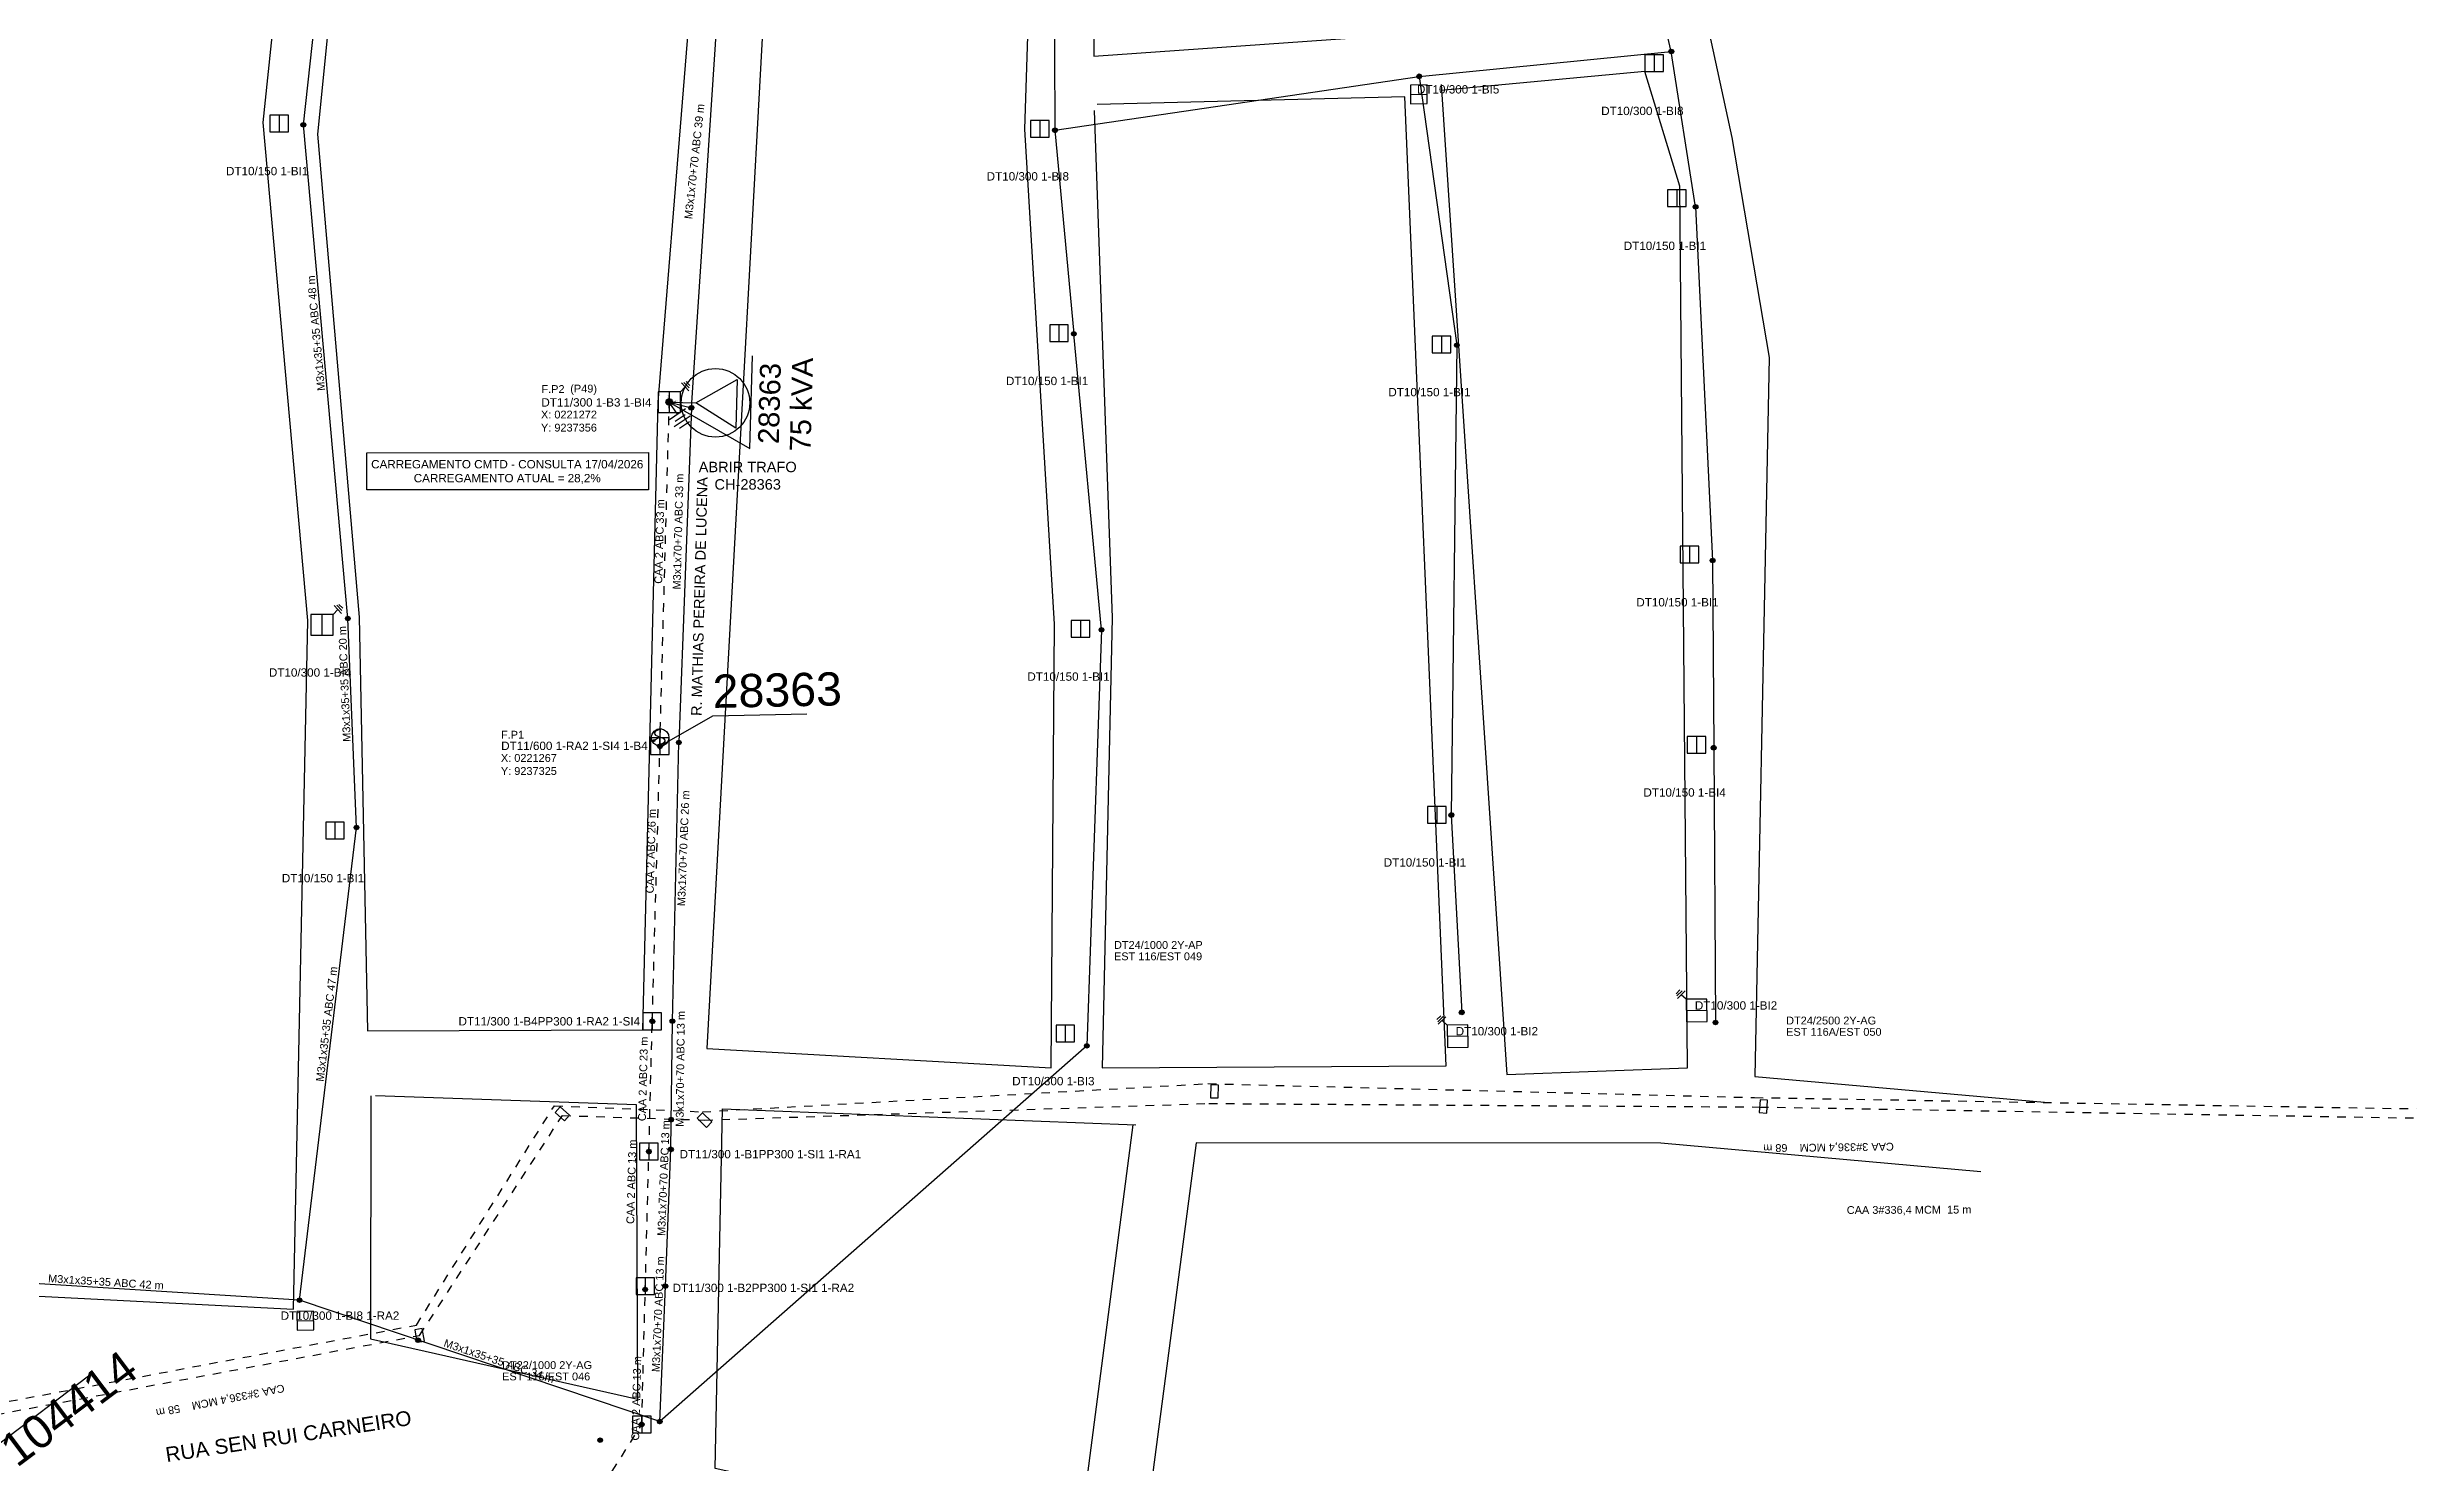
# Model space of a CAD drawing. Extents: x 220580 to 221647, y 9236669 to 9238016.
# Drawn here: x 221192.7 to 221646.7, y 9236861.4 to 9237132.5 of the extents above; entities that cross this region are included whole.
import ezdxf

# ---------------------------------------------------------------- set-up
doc = ezdxf.new("R2010")
doc.units = 0
doc.linetypes.add('PDF_DASH_1p63_1p63', pattern=[3.252816, 1.626408, -1.626408])
for name, color, linetype in [('COR_000000', 250, 'Continuous'), ('COR_0000FF', 5, 'Continuous'), ('COR_008000', 97, 'Continuous'), ('COR_800000', 17, 'Continuous'), ('COR_808080', 8, 'Continuous'), ('COR_994533', 18, 'Continuous'), ('COR_AB00FF', 200, 'Continuous'), ('COR_FF0000', 1, 'Continuous'), ('FORMATO', 7, 'Continuous'), ('PONTO FOTO', 4, 'Continuous'), ('Textos', 7, 'Continuous'), ('TXT_000000', 250, 'Continuous'), ('TXT_0000FF', 5, 'Continuous'), ('TXT_008000', 97, 'Continuous'), ('TXT_0F0F0F', 250, 'Continuous'), ('TXT_800000', 17, 'Continuous'), ('TXT_FF0000', 1, 'Continuous')]:
    doc.layers.add(name, color=color, linetype=linetype)
doc.styles.add('Arial', font='arial.ttf')
doc.styles.get("Standard").update_dxf_attribs({"font": 'arial.ttf'})

msp = doc.modelspace()

# ---------------------------------------------------------------- hatches: boundary and pattern name
at = {"layer": 'COR_000000'}
h = msp.add_hatch(color=7, dxfattribs=at)
h.dxf.hatch_style = 1
h.paths.add_polyline_path([(221503.91, 9237131.32), (221503.58, 9237131.46), (221503.44, 9237131.78), (221503.58, 9237132.1), (221503.91, 9237132.24), (221504.25, 9237132.1), (221504.38, 9237131.77), (221504.24, 9237131.45)])
h = msp.add_hatch(color=7, dxfattribs=at)
h.dxf.hatch_style = 1
h.paths.add_polyline_path([(221455.12, 9237126.99), (221455.25, 9237127.32), (221455.56, 9237127.46), (221455.89, 9237127.33), (221456.03, 9237127), (221455.9, 9237126.67), (221455.58, 9237126.53), (221455.26, 9237126.66)])
h = msp.add_hatch(color=7, dxfattribs=at)
h.dxf.hatch_style = 1
h.paths.add_polyline_path([(221241.79, 9237117.26), (221241.46, 9237117.39), (221241.32, 9237117.71), (221241.45, 9237118.03), (221241.78, 9237118.17), (221242.11, 9237118.05), (221242.25, 9237117.72), (221242.12, 9237117.39)])
h = msp.add_hatch(color=7, dxfattribs=at)
h.dxf.hatch_style = 1
h.paths.add_polyline_path([(221385.81, 9237117.12), (221386.14, 9237116.99), (221386.28, 9237116.66), (221386.15, 9237116.34), (221385.82, 9237116.21), (221385.49, 9237116.34), (221385.35, 9237116.66), (221385.48, 9237116.99)])
h = msp.add_hatch(color=7, dxfattribs=at)
h.dxf.hatch_style = 1
h.paths.add_polyline_path([(221508.56, 9237102.47), (221508.9, 9237102.33), (221509.03, 9237102.01), (221508.9, 9237101.69), (221508.57, 9237101.55), (221508.24, 9237101.68), (221508.09, 9237102), (221508.24, 9237102.33)])
h = msp.add_hatch(color=7, dxfattribs=at)
h.dxf.hatch_style = 1
h.paths.add_polyline_path([(221389.42, 9237078.14), (221389.76, 9237078.01), (221389.9, 9237077.69), (221389.77, 9237077.36), (221389.44, 9237077.23), (221389.11, 9237077.35), (221388.96, 9237077.68), (221389.1, 9237078)])
h = msp.add_hatch(color=7, dxfattribs=at)
h.dxf.hatch_style = 1
h.paths.add_polyline_path([(221462.82, 9237075.96), (221463.16, 9237075.83), (221463.29, 9237075.51), (221463.16, 9237075.18), (221462.84, 9237075.04), (221462.5, 9237075.18), (221462.36, 9237075.5), (221462.5, 9237075.82)])
h = msp.add_hatch(color=7, dxfattribs=at)
h.dxf.hatch_style = 1
h.paths.add_polyline_path([(221311.91, 9237064.13), (221311.58, 9237064.26), (221311.43, 9237064.58), (221311.57, 9237064.91), (221311.9, 9237065.05), (221312.23, 9237064.91), (221312.37, 9237064.6), (221312.24, 9237064.27)])
h = msp.add_hatch(color=7, dxfattribs=at)
h.dxf.hatch_style = 1
h.paths.add_polyline_path([(221311.45, 9237064.53), (221311.54, 9237064.88), (221311.84, 9237065.05), (221312.19, 9237064.96), (221312.35, 9237064.65), (221312.26, 9237064.3), (221311.96, 9237064.13), (221311.62, 9237064.22)])
h = msp.add_hatch(color=7, dxfattribs=at)
h.dxf.hatch_style = 1
h.paths.add_polyline_path([(221315.68, 9237063.43), (221315.78, 9237063.78), (221316.08, 9237063.95), (221316.42, 9237063.85), (221316.59, 9237063.54), (221316.5, 9237063.2), (221316.2, 9237063.02), (221315.85, 9237063.12)])
h = msp.add_hatch(color=7, dxfattribs=at)
h.dxf.hatch_style = 1
h.paths.add_polyline_path([(221511.82, 9237034.71), (221512.15, 9237034.57), (221512.29, 9237034.25), (221512.15, 9237033.93), (221511.82, 9237033.79), (221511.49, 9237033.92), (221511.35, 9237034.24), (221511.49, 9237034.57)])
h = msp.add_hatch(color=7, dxfattribs=at)
h.dxf.hatch_style = 1
h.paths.add_polyline_path([(221250.32, 9237022.66), (221249.99, 9237022.79), (221249.85, 9237023.11), (221249.98, 9237023.44), (221250.31, 9237023.57), (221250.64, 9237023.45), (221250.78, 9237023.12), (221250.65, 9237022.8)])
h = msp.add_hatch(color=7, dxfattribs=at)
h.dxf.hatch_style = 1
h.paths.add_polyline_path([(221394.73, 9237020.5), (221394.39, 9237020.62), (221394.25, 9237020.95), (221394.38, 9237021.27), (221394.71, 9237021.41), (221395.04, 9237021.28), (221395.19, 9237020.97), (221395.06, 9237020.64)])
h = msp.add_hatch(color=7, dxfattribs=at)
h.dxf.hatch_style = 1
h.paths.add_polyline_path([(221310.09, 9236998.18), (221309.77, 9236998.32), (221309.64, 9236998.65), (221309.78, 9236998.97), (221310.12, 9236999.09), (221310.44, 9236998.95), (221310.57, 9236998.62), (221310.43, 9236998.31)])
h = msp.add_hatch(color=7, dxfattribs=at)
h.dxf.hatch_style = 1
h.paths.add_polyline_path([(221313.74, 9236998.92), (221313.41, 9236999.05), (221313.27, 9236999.37), (221313.41, 9236999.7), (221313.74, 9236999.84), (221314.07, 9236999.7), (221314.2, 9236999.38), (221314.07, 9236999.06)])
h = msp.add_hatch(color=7, dxfattribs=at)
h.dxf.hatch_style = 1
h.paths.add_polyline_path([(221512.04, 9236998.83), (221512.37, 9236998.7), (221512.51, 9236998.38), (221512.37, 9236998.05), (221512.04, 9236997.91), (221511.71, 9236998.05), (221511.57, 9236998.37), (221511.71, 9236998.69)])
h = msp.add_hatch(color=7, dxfattribs=at)
h.dxf.hatch_style = 1
h.paths.add_polyline_path([(221461.74, 9236985.94), (221462.08, 9236985.81), (221462.22, 9236985.49), (221462.09, 9236985.16), (221461.76, 9236985.02), (221461.43, 9236985.15), (221461.28, 9236985.47), (221461.42, 9236985.8)])
h = msp.add_hatch(color=7, dxfattribs=at)
h.dxf.hatch_style = 1
h.paths.add_polyline_path([(221251.96, 9236982.64), (221251.63, 9236982.77), (221251.49, 9236983.09), (221251.62, 9236983.42), (221251.95, 9236983.55), (221252.28, 9236983.43), (221252.42, 9236983.11), (221252.29, 9236982.78)])
h = msp.add_hatch(color=7, dxfattribs=at)
h.dxf.hatch_style = 1
h.paths.add_polyline_path([(221308.62, 9236945.48), (221308.3, 9236945.63), (221308.18, 9236945.95), (221308.32, 9236946.28), (221308.65, 9236946.4), (221308.98, 9236946.25), (221309.11, 9236945.93), (221308.96, 9236945.61)])
h = msp.add_hatch(color=7, dxfattribs=at)
h.dxf.hatch_style = 1
h.paths.add_polyline_path([(221312.49, 9236945.53), (221312.17, 9236945.67), (221312.03, 9236946), (221312.18, 9236946.32), (221312.51, 9236946.45), (221312.84, 9236946.31), (221312.97, 9236945.98), (221312.83, 9236945.66)])
h = msp.add_hatch(color=7, dxfattribs=at)
h.dxf.hatch_style = 1
h.paths.add_polyline_path([(221463.76, 9236948.13), (221464.09, 9236948), (221464.23, 9236947.67), (221464.09, 9236947.35), (221463.76, 9236947.22), (221463.43, 9236947.35), (221463.29, 9236947.67), (221463.43, 9236948)])
h = msp.add_hatch(color=7, dxfattribs=at)
h.dxf.hatch_style = 1
h.paths.add_polyline_path([(221512.38, 9236946.18), (221512.71, 9236946.04), (221512.85, 9236945.72), (221512.71, 9236945.4), (221512.39, 9236945.26), (221512.05, 9236945.39), (221511.92, 9236945.71), (221512.05, 9236946.04)])
h = msp.add_hatch(color=7, dxfattribs=at)
h.dxf.hatch_style = 1
h.paths.add_polyline_path([(221391.9, 9236941.72), (221392.23, 9236941.58), (221392.37, 9236941.26), (221392.23, 9236940.94), (221391.9, 9236940.8), (221391.57, 9236940.94), (221391.44, 9236941.26), (221391.57, 9236941.58)])
h = msp.add_hatch(color=7, dxfattribs=at)
h.dxf.hatch_style = 1
h.paths.add_polyline_path([(221311.82, 9236927.11), (221311.95, 9236927.44), (221312.28, 9236927.57), (221312.6, 9236927.44), (221312.73, 9236927.11), (221312.6, 9236926.78), (221312.28, 9236926.63), (221311.95, 9236926.78)])
h = msp.add_hatch(color=7, dxfattribs=at)
h.dxf.hatch_style = 1
h.paths.add_polyline_path([(221312.19, 9236920.97), (221311.87, 9236921.12), (221311.74, 9236921.45), (221311.9, 9236921.77), (221312.23, 9236921.89), (221312.55, 9236921.74), (221312.68, 9236921.41), (221312.53, 9236921.09)])
h = msp.add_hatch(color=7, dxfattribs=at)
h.dxf.hatch_style = 1
h.paths.add_polyline_path([(221312.19, 9236920.97), (221311.87, 9236921.12), (221311.74, 9236921.45), (221311.9, 9236921.77), (221312.23, 9236921.89), (221312.55, 9236921.74), (221312.68, 9236921.41), (221312.53, 9236921.09)])
h = msp.add_hatch(color=7, dxfattribs=at)
h.dxf.hatch_style = 1
h.paths.add_polyline_path([(221307.99, 9236920.52), (221307.66, 9236920.66), (221307.53, 9236920.99), (221307.68, 9236921.31), (221308.01, 9236921.44), (221308.34, 9236921.3), (221308.46, 9236920.97), (221308.32, 9236920.65)])
h = msp.add_hatch(color=7, dxfattribs=at)
h.dxf.hatch_style = 1
h.paths.add_polyline_path([(221307.28, 9236894.1), (221306.96, 9236894.24), (221306.83, 9236894.57), (221306.97, 9236894.9), (221307.31, 9236895.02), (221307.63, 9236894.88), (221307.76, 9236894.55), (221307.62, 9236894.23)])
h = msp.add_hatch(color=7, dxfattribs=at)
h.dxf.hatch_style = 1
h.paths.add_polyline_path([(221311.13, 9236894.77), (221310.8, 9236894.92), (221310.68, 9236895.25), (221310.83, 9236895.57), (221311.17, 9236895.68), (221311.49, 9236895.54), (221311.62, 9236895.21), (221311.46, 9236894.89)])
h = msp.add_hatch(color=7, dxfattribs=at)
h.dxf.hatch_style = 1
h.paths.add_polyline_path([(221241.06, 9236892.06), (221240.73, 9236892.19), (221240.59, 9236892.51), (221240.72, 9236892.83), (221241.05, 9236892.97), (221241.38, 9236892.85), (221241.52, 9236892.52), (221241.39, 9236892.19)])
h = msp.add_hatch(color=7, dxfattribs=at)
h.dxf.hatch_style = 1
h.paths.add_polyline_path([(221241.06, 9236892.06), (221240.73, 9236892.19), (221240.59, 9236892.51), (221240.72, 9236892.83), (221241.05, 9236892.97), (221241.38, 9236892.85), (221241.52, 9236892.52), (221241.39, 9236892.19)])
h = msp.add_hatch(color=7, dxfattribs=at)
h.dxf.hatch_style = 1
h.paths.add_polyline_path([(221241.51, 9236892.52), (221241.38, 9236892.19), (221241.06, 9236892.05), (221240.73, 9236892.19), (221240.6, 9236892.51), (221240.73, 9236892.85), (221241.05, 9236892.98), (221241.38, 9236892.85)])
h = msp.add_hatch(color=7, dxfattribs=at)
h.dxf.hatch_style = 1
h.paths.add_polyline_path([(221241.51, 9236892.52), (221241.38, 9236892.19), (221241.06, 9236892.05), (221240.73, 9236892.19), (221240.6, 9236892.51), (221240.73, 9236892.85), (221241.05, 9236892.98), (221241.38, 9236892.85)])
h = msp.add_hatch(color=7, dxfattribs=at)
h.dxf.hatch_style = 1
h.paths.add_polyline_path([(221241.51, 9236892.52), (221241.38, 9236892.19), (221241.06, 9236892.05), (221240.73, 9236892.19), (221240.6, 9236892.51), (221240.73, 9236892.85), (221241.05, 9236892.98), (221241.38, 9236892.85)])
h = msp.add_hatch(color=7, dxfattribs=at)
h.dxf.hatch_style = 1
h.paths.add_polyline_path([(221263.3, 9236884.86), (221263.44, 9236885.19), (221263.76, 9236885.33), (221264.08, 9236885.19), (221264.22, 9236884.86), (221264.08, 9236884.53), (221263.76, 9236884.4), (221263.44, 9236884.53)])
h = msp.add_hatch(color=7, dxfattribs=at)
h.dxf.hatch_style = 1
h.paths.add_polyline_path([(221306.42, 9236868.3), (221306.19, 9236868.56), (221306.21, 9236868.91), (221306.48, 9236869.14), (221306.83, 9236869.11), (221307.07, 9236868.84), (221307.04, 9236868.49), (221306.78, 9236868.27)])
h = msp.add_hatch(color=7, dxfattribs=at)
h.dxf.hatch_style = 1
h.paths.add_polyline_path([(221310.06, 9236868.81), (221309.73, 9236868.96), (221309.62, 9236869.29), (221309.76, 9236869.6), (221310.1, 9236869.72), (221310.42, 9236869.57), (221310.55, 9236869.24), (221310.4, 9236868.93)])
h = msp.add_hatch(color=7, dxfattribs=at)
h.dxf.hatch_style = 1
h.paths.add_polyline_path([(221310.06, 9236868.81), (221309.74, 9236868.96), (221309.62, 9236869.29), (221309.76, 9236869.6), (221310.1, 9236869.72), (221310.42, 9236869.57), (221310.55, 9236869.24), (221310.4, 9236868.93)])
h = msp.add_hatch(color=7, dxfattribs=at)
h.dxf.hatch_style = 1
h.paths.add_polyline_path([(221310.08, 9236869.72), (221310.41, 9236869.59), (221310.55, 9236869.27), (221310.42, 9236868.94), (221310.09, 9236868.81), (221309.76, 9236868.94), (221309.62, 9236869.27), (221309.75, 9236869.59)])
h = msp.add_hatch(color=7, dxfattribs=at)
h.dxf.hatch_style = 1
h.paths.add_polyline_path([(221298.66, 9236866.17), (221298.99, 9236866.05), (221299.13, 9236865.72), (221298.99, 9236865.39), (221298.66, 9236865.26), (221298.33, 9236865.39), (221298.2, 9236865.72), (221298.33, 9236866.04)])
at = {"layer": 'COR_0000FF', "true_color": 0x0000ff}
h = msp.add_hatch(color=5, dxfattribs=at)
h.dxf.hatch_style = 1
h.paths.add_polyline_path([(221311.91, 9237064.11), (221311.59, 9237064.25), (221311.45, 9237064.58), (221311.58, 9237064.92), (221311.9, 9237065.07), (221312.22, 9237064.93), (221312.35, 9237064.59), (221312.23, 9237064.25)])
at = {"layer": 'COR_008000', "true_color": 0x008000}
h = msp.add_hatch(color=96, dxfattribs=at)
h.dxf.hatch_style = 1
h.paths.add_polyline_path([(221311.26, 9237064.51), (221311.39, 9237065), (221311.82, 9237065.25), (221312.3, 9237065.12), (221312.55, 9237064.67), (221312.42, 9237064.18), (221311.99, 9237063.92), (221311.51, 9237064.06)])
at = {"layer": 'COR_800000', "true_color": 0x800000}
h = msp.add_hatch(color=16, dxfattribs=at)
h.dxf.hatch_style = 1
h.paths.add_polyline_path([(221308.93, 9236999.54), (221308.79, 9236999.6), (221308.74, 9236999.74), (221308.8, 9236999.89), (221308.93, 9236999.94), (221309.07, 9236999.88), (221309.12, 9236999.73), (221309.06, 9236999.59)])

# ---------------------------------------------------------------- linework, layer by layer
at = {"color": 1}
msp.add_lwpolyline([(221253.96, 9237054.87), (221307.92, 9237054.93), (221307.92, 9237047.81), (221253.96, 9237047.75)], close=True, dxfattribs=at)
msp.add_circle((221320.76, 9237064.45), 6.57, dxfattribs=at)
at = {"layer": 'COR_000000', "color": 7, "linetype": 'Continuous'}
for points in [[(221498.87, 9237131.11), (221498.87, 9237127.92), (221502.44, 9237127.92), (221502.44, 9237131.11), (221498.87, 9237131.11)], [(221500.66, 9237131.11), (221500.66, 9237127.91)], [(221503.91, 9237131.32), (221503.58, 9237131.46), (221503.44, 9237131.78), (221503.58, 9237132.1), (221503.91, 9237132.24), (221504.25, 9237132.1), (221504.38, 9237131.77), (221504.24, 9237131.45), (221503.91, 9237131.32)], [(221455.12, 9237126.99), (221455.25, 9237127.32), (221455.56, 9237127.46), (221455.89, 9237127.33), (221456.03, 9237127), (221455.9, 9237126.67), (221455.58, 9237126.53), (221455.26, 9237126.66), (221455.12, 9237126.99)], [(221453.96, 9237121.76), (221457.15, 9237121.81), (221457.1, 9237125.37), (221453.91, 9237125.33), (221453.96, 9237121.76)], [(221453.93, 9237123.55), (221457.14, 9237123.59)], [(221235.36, 9237119.58), (221235.36, 9237116.39), (221238.93, 9237116.39), (221238.93, 9237119.58), (221235.36, 9237119.58)], [(221237.14, 9237119.58), (221237.14, 9237116.38)], [(221241.79, 9237117.26), (221241.46, 9237117.39), (221241.32, 9237117.71), (221241.45, 9237118.03), (221241.78, 9237118.17), (221242.11, 9237118.05), (221242.25, 9237117.72), (221242.12, 9237117.39), (221241.79, 9237117.26)], [(221381.12, 9237118.57), (221381.12, 9237115.38), (221384.69, 9237115.38), (221384.69, 9237118.57), (221381.12, 9237118.57)], [(221382.9, 9237118.57), (221382.9, 9237115.36)], [(221385.81, 9237117.12), (221386.14, 9237116.99), (221386.28, 9237116.66), (221386.15, 9237116.34), (221385.82, 9237116.21), (221385.49, 9237116.34), (221385.35, 9237116.66), (221385.48, 9237116.99), (221385.81, 9237117.12)], [(221503.2, 9237105.26), (221503.2, 9237102.07), (221506.77, 9237102.07), (221506.77, 9237105.26), (221503.2, 9237105.26)], [(221504.98, 9237105.26), (221504.98, 9237102.05)], [(221508.56, 9237102.47), (221508.9, 9237102.33), (221509.03, 9237102.01), (221508.9, 9237101.69), (221508.57, 9237101.55), (221508.24, 9237101.68), (221508.09, 9237102), (221508.24, 9237102.33), (221508.56, 9237102.47)], [(221384.8, 9237079.37), (221384.8, 9237076.18), (221388.37, 9237076.18), (221388.37, 9237079.37), (221384.8, 9237079.37)], [(221386.58, 9237079.37), (221386.58, 9237076.17)], [(221389.42, 9237078.14), (221389.76, 9237078.01), (221389.9, 9237077.69), (221389.77, 9237077.36), (221389.44, 9237077.23), (221389.11, 9237077.35), (221388.96, 9237077.68), (221389.1, 9237078), (221389.42, 9237078.14)], [(221458.08, 9237077.23), (221458.08, 9237074.04), (221461.64, 9237074.04), (221461.64, 9237077.23), (221458.08, 9237077.23)], [(221459.86, 9237077.23), (221459.86, 9237074.02)], [(221462.82, 9237075.96), (221463.16, 9237075.83), (221463.29, 9237075.51), (221463.16, 9237075.18), (221462.84, 9237075.04), (221462.5, 9237075.18), (221462.36, 9237075.5), (221462.5, 9237075.82), (221462.82, 9237075.96)], [(221316.99, 9237064.48), (221324.9, 9237068.94), (221324.64, 9237059.58), (221316.99, 9237064.48)], [(221309.75, 9237066.58), (221309.75, 9237062.6), (221314.05, 9237062.6), (221314.05, 9237066.58), (221309.75, 9237066.58)], [(221311.91, 9237064.13), (221311.58, 9237064.26), (221311.43, 9237064.58), (221311.57, 9237064.91), (221311.9, 9237065.05), (221312.23, 9237064.91), (221312.37, 9237064.6), (221312.24, 9237064.27), (221311.91, 9237064.13)], [(221311.45, 9237064.53), (221311.54, 9237064.88), (221311.84, 9237065.05), (221312.19, 9237064.96), (221312.35, 9237064.65), (221312.26, 9237064.3), (221311.96, 9237064.13), (221311.62, 9237064.22), (221311.45, 9237064.53)], [(221311.91, 9237066.58), (221311.91, 9237062.6)], [(221311.91, 9237064.59), (221316.99, 9237064.48)], [(221313.46, 9237062.25), (221311.91, 9237064.59)], [(221315.01, 9237063.27), (221311.92, 9237061.22)], [(221315.68, 9237063.43), (221315.78, 9237063.78), (221316.08, 9237063.95), (221316.42, 9237063.85), (221316.59, 9237063.54), (221316.5, 9237063.2), (221316.2, 9237063.02), (221315.85, 9237063.12), (221315.68, 9237063.43)], [(221315.93, 9237061.9), (221312.85, 9237059.85)], [(221314.92, 9237062.17), (221313.01, 9237060.9)], [(221315.77, 9237060.78), (221313.86, 9237059.51)], [(221505.61, 9237036.97), (221505.61, 9237033.78), (221509.18, 9237033.78), (221509.18, 9237036.97), (221505.61, 9237036.97)], [(221507.39, 9237036.97), (221507.39, 9237033.77)], [(221511.82, 9237034.71), (221512.15, 9237034.57), (221512.29, 9237034.25), (221512.15, 9237033.93), (221511.82, 9237033.79), (221511.49, 9237033.92), (221511.35, 9237034.24), (221511.49, 9237034.57), (221511.82, 9237034.71)], [(221243.21, 9237023.89), (221243.21, 9237019.91), (221247.51, 9237019.91), (221247.51, 9237023.89), (221243.21, 9237023.89)], [(221245.35, 9237023.89), (221245.35, 9237019.91)], [(221250.32, 9237022.66), (221249.99, 9237022.79), (221249.85, 9237023.11), (221249.98, 9237023.44), (221250.31, 9237023.57), (221250.64, 9237023.45), (221250.78, 9237023.12), (221250.65, 9237022.8), (221250.32, 9237022.66)], [(221388.92, 9237022.73), (221388.92, 9237019.53), (221392.48, 9237019.53), (221392.48, 9237022.73), (221388.92, 9237022.73)], [(221390.7, 9237022.73), (221390.7, 9237019.52)], [(221394.73, 9237020.5), (221394.39, 9237020.62), (221394.25, 9237020.95), (221394.38, 9237021.27), (221394.71, 9237021.41), (221395.04, 9237021.28), (221395.19, 9237020.97), (221395.06, 9237020.64), (221394.73, 9237020.5)], [(221308.32, 9237000.25), (221308.32, 9236997.05), (221311.89, 9236997.05), (221311.89, 9237000.25), (221308.32, 9237000.25)], [(221308.93, 9236999.54), (221308.79, 9236999.6), (221308.74, 9236999.74), (221308.8, 9236999.89), (221308.93, 9236999.94), (221309.07, 9236999.88), (221309.12, 9236999.73), (221309.06, 9236999.59), (221308.93, 9236999.54)], [(221310.09, 9236998.18), (221309.77, 9236998.32), (221309.64, 9236998.65), (221309.78, 9236998.97), (221310.12, 9236999.09), (221310.44, 9236998.95), (221310.57, 9236998.62), (221310.43, 9236998.31), (221310.09, 9236998.18)], [(221310.11, 9236998.64), (221310.18, 9237001.66)], [(221310.11, 9237000.25), (221310.11, 9236997.03)], [(221313.74, 9236998.92), (221313.41, 9236999.05), (221313.27, 9236999.37), (221313.41, 9236999.7), (221313.74, 9236999.84), (221314.07, 9236999.7), (221314.2, 9236999.38), (221314.07, 9236999.06), (221313.74, 9236998.92)], [(221506.96, 9237000.53), (221506.96, 9236997.34), (221510.53, 9236997.34), (221510.53, 9237000.53), (221506.96, 9237000.53)], [(221508.75, 9237000.53), (221508.75, 9236997.32)], [(221512.04, 9236998.83), (221512.37, 9236998.7), (221512.51, 9236998.38), (221512.37, 9236998.05), (221512.04, 9236997.91), (221511.71, 9236998.05), (221511.57, 9236998.37), (221511.71, 9236998.69), (221512.04, 9236998.83)], [(221457.2, 9236987.13), (221457.2, 9236983.93), (221460.77, 9236983.93), (221460.77, 9236987.13), (221457.2, 9236987.13)], [(221458.99, 9236987.13), (221458.99, 9236983.92)], [(221461.74, 9236985.94), (221462.08, 9236985.81), (221462.22, 9236985.49), (221462.09, 9236985.16), (221461.76, 9236985.02), (221461.43, 9236985.15), (221461.28, 9236985.47), (221461.42, 9236985.8), (221461.74, 9236985.94)], [(221246.06, 9236984.12), (221246.06, 9236980.92), (221249.63, 9236980.92), (221249.63, 9236984.12), (221246.06, 9236984.12)], [(221247.84, 9236984.12), (221247.84, 9236980.91)], [(221251.96, 9236982.64), (221251.63, 9236982.77), (221251.49, 9236983.09), (221251.62, 9236983.42), (221251.95, 9236983.55), (221252.28, 9236983.43), (221252.42, 9236983.11), (221252.29, 9236982.78), (221251.96, 9236982.64)], [(221506.83, 9236945.86), (221510.81, 9236945.91), (221510.75, 9236950.22), (221506.77, 9236950.17), (221506.83, 9236945.86)], [(221306.85, 9236947.55), (221306.85, 9236944.35), (221310.42, 9236944.35), (221310.42, 9236947.55), (221306.85, 9236947.55)], [(221308.62, 9236945.48), (221308.3, 9236945.63), (221308.18, 9236945.95), (221308.32, 9236946.28), (221308.65, 9236946.4), (221308.98, 9236946.25), (221309.11, 9236945.93), (221308.96, 9236945.61), (221308.62, 9236945.48)], [(221308.64, 9236947.55), (221308.64, 9236944.34)], [(221312.49, 9236945.53), (221312.17, 9236945.67), (221312.03, 9236946), (221312.18, 9236946.32), (221312.51, 9236946.45), (221312.84, 9236946.31), (221312.97, 9236945.98), (221312.83, 9236945.66), (221312.49, 9236945.53)], [(221386.01, 9236945.22), (221386.01, 9236942.03), (221389.58, 9236942.03), (221389.58, 9236945.22), (221386.01, 9236945.22)], [(221387.79, 9236945.22), (221387.79, 9236942.01)], [(221461, 9236940.93), (221464.98, 9236940.98), (221464.92, 9236945.28), (221460.95, 9236945.24), (221461, 9236940.93)], [(221463.76, 9236948.13), (221464.09, 9236948), (221464.23, 9236947.67), (221464.09, 9236947.35), (221463.76, 9236947.22), (221463.43, 9236947.35), (221463.29, 9236947.67), (221463.43, 9236948), (221463.76, 9236948.13)], [(221506.8, 9236948.02), (221510.78, 9236948.07)], [(221512.38, 9236946.18), (221512.71, 9236946.04), (221512.85, 9236945.72), (221512.71, 9236945.4), (221512.39, 9236945.26), (221512.05, 9236945.39), (221511.92, 9236945.71), (221512.05, 9236946.04), (221512.38, 9236946.18)], [(221391.9, 9236941.72), (221392.23, 9236941.58), (221392.37, 9236941.26), (221392.23, 9236940.94), (221391.9, 9236940.8), (221391.57, 9236940.94), (221391.44, 9236941.26), (221391.57, 9236941.58), (221391.9, 9236941.72)], [(221460.97, 9236943.09), (221464.95, 9236943.14)], [(221415.64, 9236931.32), (221417.09, 9236931.29), (221417.14, 9236933.74), (221415.69, 9236933.77), (221415.64, 9236931.32)], [(221520.75, 9236928.48), (221522.2, 9236928.38), (221522.37, 9236930.83), (221520.91, 9236930.93), (221520.75, 9236928.48)], [(221291.85, 9236926.86), (221292.81, 9236927.95), (221290.97, 9236929.57), (221290.01, 9236928.48), (221291.85, 9236926.86)], [(221311.82, 9236927.11), (221311.95, 9236927.44), (221312.28, 9236927.57), (221312.6, 9236927.44), (221312.73, 9236927.11), (221312.6, 9236926.78), (221312.28, 9236926.63), (221311.95, 9236926.78), (221311.82, 9236927.11)], [(221318.28, 9236928.4), (221317.27, 9236927.37), (221319.01, 9236925.64), (221320.03, 9236926.68), (221318.28, 9236928.4)], [(221306.22, 9236922.59), (221306.22, 9236919.39), (221309.78, 9236919.39), (221309.78, 9236922.59), (221306.22, 9236922.59)], [(221308, 9236922.59), (221308, 9236919.38)], [(221312.19, 9236920.97), (221311.87, 9236921.12), (221311.74, 9236921.45), (221311.9, 9236921.77), (221312.23, 9236921.89), (221312.55, 9236921.74), (221312.68, 9236921.41), (221312.53, 9236921.09), (221312.19, 9236920.97)], [(221312.19, 9236920.97), (221311.87, 9236921.12), (221311.74, 9236921.45), (221311.9, 9236921.77), (221312.23, 9236921.89), (221312.55, 9236921.74), (221312.68, 9236921.41), (221312.53, 9236921.09), (221312.19, 9236920.97)], [(221307.99, 9236920.52), (221307.66, 9236920.66), (221307.53, 9236920.99), (221307.68, 9236921.31), (221308.01, 9236921.44), (221308.34, 9236921.3), (221308.46, 9236920.97), (221308.32, 9236920.65), (221307.99, 9236920.52)], [(221305.53, 9236896.79), (221305.53, 9236893.59), (221309.09, 9236893.59), (221309.09, 9236896.79), (221305.53, 9236896.79)], [(221307.28, 9236894.1), (221306.96, 9236894.24), (221306.83, 9236894.57), (221306.97, 9236894.9), (221307.31, 9236895.02), (221307.63, 9236894.88), (221307.76, 9236894.55), (221307.62, 9236894.23), (221307.28, 9236894.1)], [(221307.31, 9236896.79), (221307.31, 9236893.58)], [(221311.13, 9236894.77), (221310.8, 9236894.92), (221310.68, 9236895.25), (221310.83, 9236895.57), (221311.17, 9236895.68), (221311.49, 9236895.54), (221311.62, 9236895.21), (221311.46, 9236894.89), (221311.13, 9236894.77)], [(221240.6, 9236886.78), (221243.79, 9236886.83), (221243.74, 9236890.39), (221240.55, 9236890.35), (221240.6, 9236886.78)], [(221241.06, 9236892.06), (221240.73, 9236892.19), (221240.59, 9236892.51), (221240.72, 9236892.83), (221241.05, 9236892.97), (221241.38, 9236892.85), (221241.52, 9236892.52), (221241.39, 9236892.19), (221241.06, 9236892.06)], [(221241.06, 9236892.06), (221240.73, 9236892.19), (221240.59, 9236892.51), (221240.72, 9236892.83), (221241.05, 9236892.97), (221241.38, 9236892.85), (221241.52, 9236892.52), (221241.39, 9236892.19), (221241.06, 9236892.06)], [(221241.51, 9236892.52), (221241.38, 9236892.19), (221241.06, 9236892.05), (221240.73, 9236892.19), (221240.6, 9236892.51), (221240.73, 9236892.85), (221241.05, 9236892.98), (221241.38, 9236892.85), (221241.51, 9236892.52)], [(221241.51, 9236892.52), (221241.38, 9236892.19), (221241.06, 9236892.05), (221240.73, 9236892.19), (221240.6, 9236892.51), (221240.73, 9236892.85), (221241.05, 9236892.98), (221241.38, 9236892.85), (221241.51, 9236892.52)], [(221241.51, 9236892.52), (221241.38, 9236892.19), (221241.06, 9236892.05), (221240.73, 9236892.19), (221240.6, 9236892.51), (221240.73, 9236892.85), (221241.05, 9236892.98), (221241.38, 9236892.85), (221241.51, 9236892.52)], [(221240.57, 9236888.57), (221243.78, 9236888.61)], [(221263.55, 9236884.45), (221264.98, 9236884.69), (221264.58, 9236887.11), (221263.15, 9236886.87), (221263.55, 9236884.45)], [(221263.3, 9236884.86), (221263.44, 9236885.19), (221263.76, 9236885.33), (221264.08, 9236885.19), (221264.22, 9236884.86), (221264.08, 9236884.53), (221263.76, 9236884.4), (221263.44, 9236884.53), (221263.3, 9236884.86)], [(221304.85, 9236870.31), (221304.85, 9236867.12), (221308.41, 9236867.12), (221308.41, 9236870.31), (221304.85, 9236870.31)], [(221306.42, 9236868.3), (221306.19, 9236868.56), (221306.21, 9236868.91), (221306.48, 9236869.14), (221306.83, 9236869.11), (221307.07, 9236868.84), (221307.04, 9236868.49), (221306.78, 9236868.27), (221306.42, 9236868.3)], [(221306.63, 9236870.31), (221306.63, 9236867.1)], [(221310.06, 9236868.81), (221309.73, 9236868.96), (221309.62, 9236869.29), (221309.76, 9236869.6), (221310.1, 9236869.72), (221310.42, 9236869.57), (221310.55, 9236869.24), (221310.4, 9236868.93), (221310.06, 9236868.81)], [(221310.06, 9236868.81), (221309.74, 9236868.96), (221309.62, 9236869.29), (221309.76, 9236869.6), (221310.1, 9236869.72), (221310.42, 9236869.57), (221310.55, 9236869.24), (221310.4, 9236868.93), (221310.06, 9236868.81)], [(221310.08, 9236869.72), (221310.41, 9236869.59), (221310.55, 9236869.27), (221310.42, 9236868.94), (221310.09, 9236868.81), (221309.76, 9236868.94), (221309.62, 9236869.27), (221309.75, 9236869.59), (221310.08, 9236869.72)], [(221298.66, 9236866.17), (221298.99, 9236866.05), (221299.13, 9236865.72), (221298.99, 9236865.39), (221298.66, 9236865.26), (221298.33, 9236865.39), (221298.2, 9236865.72), (221298.33, 9236866.04), (221298.66, 9236866.17)]]:
    msp.add_lwpolyline(points, dxfattribs=at)
at = {"layer": 'COR_0000FF', "color": 5, "linetype": 'Continuous', "true_color": 0x0000ff}
for points in [[(221311.91, 9237064.59), (221327.35, 9237055.69), (221327.83, 9237073.43)], [(221311.91, 9237064.11), (221311.59, 9237064.25), (221311.45, 9237064.58), (221311.58, 9237064.92), (221311.9, 9237065.07), (221312.22, 9237064.93), (221312.35, 9237064.59), (221312.23, 9237064.25), (221311.91, 9237064.11)]]:
    msp.add_lwpolyline(points, dxfattribs=at)
at = {"layer": 'COR_0000FF', "color": 5, "linetype": 'PDF_DASH_1p63_1p63', "true_color": 0x0000ff}
for points in [[(221310.11, 9236998.64), (221310.18, 9237001.66), (221311.91, 9237064.59)], [(221308.64, 9236945.95), (221310.11, 9236998.64)], [(221308, 9236920.98), (221308.64, 9236945.95)], [(221307.3, 9236894.56), (221308, 9236920.98)], [(221306.63, 9236868.7), (221307.3, 9236894.56)], [(221288.82, 9236840.52), (221306.63, 9236868.7)]]:
    msp.add_lwpolyline(points, dxfattribs=at)
at = {"layer": 'COR_008000', "color": 96, "linetype": 'Continuous', "true_color": 0x008000}
for points in [[(221241.79, 9237117.72), (221256.29, 9237250.43)], [(221503.91, 9237131.78), (221484.51, 9237214.38)], [(221385.61, 9237162.75), (221385.81, 9237116.66)], [(221316.13, 9237063.49), (221321.37, 9237142.86)], [(221455.57, 9237126.99), (221503.91, 9237131.78)], [(221508.57, 9237102.01), (221503.91, 9237131.78)], [(221385.81, 9237116.66), (221455.57, 9237126.99)], [(221455.57, 9237126.99), (221462.83, 9237075.5)], [(221250.31, 9237023.12), (221241.79, 9237117.72)], [(221385.81, 9237116.66), (221389.43, 9237077.68)], [(221508.57, 9237102.01), (221511.82, 9237034.25)], [(221394.72, 9237020.95), (221389.43, 9237077.68)], [(221462.83, 9237075.5), (221461.75, 9236985.48)], [(221311.26, 9237064.51), (221311.39, 9237065), (221311.82, 9237065.25), (221312.3, 9237065.12), (221312.55, 9237064.67), (221312.42, 9237064.18), (221311.99, 9237063.92), (221311.51, 9237064.06), (221311.26, 9237064.51)], [(221311.91, 9237064.59), (221316.13, 9237063.49)], [(221316.13, 9237063.49), (221313.74, 9236999.38)], [(221511.82, 9237034.25), (221512.04, 9236998.37)], [(221251.95, 9236983.1), (221250.31, 9237023.12)], [(221394.72, 9237020.95), (221391.9, 9236941.26)], [(221312.5, 9236945.99), (221313.74, 9236999.38)], [(221512.04, 9236998.37), (221512.38, 9236945.72)], [(221461.75, 9236985.48), (221463.76, 9236947.67)], [(221241.06, 9236892.52), (221251.95, 9236983.1)], [(221312.21, 9236921.43), (221312.5, 9236945.99)], [(221391.9, 9236941.26), (221310.08, 9236869.27)], [(221311.15, 9236895.23), (221312.21, 9236921.43)], [(221241.06, 9236892.52), (221159.64, 9236897.64)], [(221310.08, 9236869.27), (221311.15, 9236895.23)], [(221310.08, 9236869.27), (221241.06, 9236892.52)]]:
    msp.add_lwpolyline(points, dxfattribs=at)
at = {"layer": 'COR_800000', "color": 16, "linetype": 'Continuous', "true_color": 0x800000}
for points in [[(221310.11, 9236998.64), (221309.49, 9236998.77), (221308.93, 9236999.16), (221308.56, 9236999.74), (221308.46, 9237000.36), (221308.6, 9237000.98), (221308.99, 9237001.54), (221309.57, 9237001.9), (221310.2, 9237002), (221310.82, 9237001.87), (221311.38, 9237001.47), (221311.74, 9237000.9), (221311.84, 9237000.27), (221311.7, 9236999.66), (221311.32, 9236999.1), (221310.73, 9236998.73), (221310.11, 9236998.64)], [(221310.16, 9237000.41), (221308.93, 9236999.74)], [(221310.13, 9237001.92), (221309.27, 9237001.52), (221308.99, 9237001.14), (221309.29, 9237000.77), (221310.16, 9237000.41)], [(221310.51, 9237001.9), (221309.87, 9237001.92)], [(221310.11, 9236998.64), (221309.98, 9236998.69), (221309.93, 9236998.82), (221309.99, 9236998.95), (221310.11, 9236998.99), (221310.24, 9236998.94), (221310.29, 9236998.81), (221310.23, 9236998.69), (221310.11, 9236998.64)], [(221310.11, 9236998.99), (221310.2, 9237002)], [(221310.11, 9236998.99), (221310.92, 9236999.34), (221311.2, 9236999.69), (221310.94, 9237000.05), (221310.16, 9237000.41)]]:
    msp.add_lwpolyline(points, dxfattribs=at)
at = {"layer": 'COR_808080', "color": 8, "linetype": 'Continuous', "true_color": 0x808080}
for points in [[(221478.81, 9237462.41), (221494.83, 9237305.07), (221482.99, 9237265.31), (221515.5, 9237115.31), (221522.66, 9237073.11), (221519.91, 9236935.41), (221575.44, 9236930.49)], [(221394.06, 9237252.24), (221393.28, 9237130.87), (221495.04, 9237138.05), (221470.43, 9237259.46), (221394.06, 9237252.24)], [(221113.67, 9237256.94), (221131.14, 9237122.81), (221144.15, 9237065.62), (221156.44, 9237037.34), (221157.2, 9236895.02), (221239.9, 9236890.83), (221242.66, 9237022.74), (221234.06, 9237118.15), (221248.2, 9237253.21), (221114.23, 9237256.37)], [(221258.22, 9237252.88), (221244.49, 9237115.9), (221252.48, 9237023.38), (221254.06, 9236944.14), (221306.85, 9236944.35), (221309.75, 9237064.59), (221324.92, 9237251.26), (221258.22, 9237252.88)], [(221336.07, 9237251.01), (221319.13, 9236940.72), (221385.05, 9236937.01), (221385.75, 9237022.06), (221380.06, 9237116.91), (221384.31, 9237249.78), (221336.07, 9237251.01)], [(221459.79, 9237125.43), (221472.37, 9236935.75), (221507.03, 9236937.07), (221505.57, 9237105.99), (221498.87, 9237127.92), (221459.81, 9237124.26)], [(221393.33, 9237120.44), (221396.74, 9237023.27), (221394.88, 9236937.06), (221460.78, 9236937.41), (221452.87, 9237123.08), (221393.91, 9237121.6)], [(221254.71, 9236931.69), (221254.66, 9236885.13), (221305.89, 9236873.53), (221305.6, 9236929.94), (221255.58, 9236931.7)], [(221400.73, 9236926.11), (221390.17, 9236845.06), (221320.7, 9236860.3), (221322.08, 9236929.16), (221401.31, 9236926.11)], [(221563.23, 9236917.12), (221501.91, 9236922.58), (221412.87, 9236922.69), (221401.76, 9236838.18), (221431.29, 9236829.65), (221607.04, 9236721.82), (221646.73, 9236694.55)]]:
    msp.add_lwpolyline(points, dxfattribs=at)
at = {"layer": 'COR_994533', "color": 15, "linetype": 'Continuous', "true_color": 0x994533}
for points in [[(221314.06, 9237066.58), (221314.94, 9237067.53)], [(221314.22, 9237068.28), (221315.66, 9237066.78)], [(221314.72, 9237068.36), (221315.72, 9237067.32)], [(221315.14, 9237068.52), (221315.86, 9237067.77)], [(221247.51, 9237023.89), (221248.39, 9237024.85)], [(221247.67, 9237025.6), (221249.11, 9237024.09)], [(221248.17, 9237025.67), (221249.18, 9237024.63)], [(221248.59, 9237025.83), (221249.32, 9237025.08)], [(221504.82, 9236951.23), (221505.56, 9236951.96)], [(221504.98, 9236950.81), (221506.02, 9236951.82)], [(221505.07, 9236950.31), (221506.55, 9236951.77)], [(221506.77, 9236950.17), (221505.81, 9236951.04)], [(221458.99, 9236946.3), (221459.73, 9236947.03)], [(221459.15, 9236945.87), (221460.19, 9236946.89)], [(221459.24, 9236945.38), (221460.72, 9236946.84)], [(221460.95, 9236945.24), (221459.98, 9236946.11)]]:
    msp.add_lwpolyline(points, dxfattribs=at)
at = {"layer": 'COR_AB00FF', "color": 200, "linetype": 'PDF_DASH_1p63_1p63', "true_color": 0xab00ff}
for points in [[(221318.25, 9236928.61), (221415.12, 9236934.01)], [(221415.12, 9236934.01), (221519.88, 9236931.35)], [(221519.88, 9236931.35), (221646.73, 9236929.19)], [(221263.44, 9236887.74), (221289.88, 9236929.79)], [(221264.06, 9236885.78), (221291.41, 9236927.91)], [(221289.88, 9236929.79), (221318.25, 9236928.61)], [(221291.41, 9236927.91), (221318.65, 9236927.02)], [(221318.65, 9236927.02), (221415.32, 9236930.21)], [(221415.32, 9236930.21), (221520.94, 9236929.53)], [(221520.94, 9236929.53), (221646.73, 9236927.42)], [(221150.22, 9236866.57), (221263.44, 9236887.74)], [(221150.9, 9236864.61), (221264.06, 9236885.78)]]:
    msp.add_lwpolyline(points, dxfattribs=at)
at = {"layer": 'COR_FF0000', "color": 1, "linetype": 'Continuous', "true_color": 0xff0000}
for points in [[(221310.11, 9236998.64), (221320.26, 9237004.51), (221338.27, 9237004.87)], [(221163.27, 9236855.8), (221183.34, 9236865.02), (221200.6, 9236878.02)]]:
    msp.add_lwpolyline(points, dxfattribs=at)

# ---------------------------------------------------------------- texts
at = {"char_height": 1.5, "attachment_point": 1}
for s, insert in [('X: 0221272\\PY: 9237356', (221287.32, 9237062.95)), ('X: 0221267\\PY: 9237325', (221279.64, 9236997.16))]:
    msp.add_mtext(s, dxfattribs=dict(at, insert=insert))
at = {"layer": 'FORMATO', "color": 3, "insert": (221292.93, 9237067.93), "char_height": 1.5, "width": 42.9914, "attachment_point": 1}
msp.add_mtext('(P49)', dxfattribs=at)
at = {"layer": 'FORMATO', "color": 1, "insert": (221249.6, 9237053.49), "char_height": 1.6, "width": 62.5018, "attachment_point": 1}
msp.add_mtext('\\pxqc;CARREGAMENTO CMTD - CONSULTA 17/04/2026\\PCARREGAMENTO ATUAL = 28,2%', dxfattribs=at)
at = {"layer": 'PONTO FOTO', "color": 5, "char_height": 1.5, "attachment_point": 1}
for s, insert in [('F.P2', (221287.41, 9237067.84)), ('F.P1', (221279.66, 9237001.61))]:
    msp.add_mtext(s, dxfattribs=dict(at, insert=insert))
at = {"layer": 'Textos', "color": 1, "insert": (221313.53, 9237053.16), "char_height": 2, "width": 26.7976, "attachment_point": 1}
msp.add_mtext('\\pxqc;ABRIR TRAFO\\PCH-28363', dxfattribs=at)
at = {"layer": 'TXT_000000', "color": 7, "char_height": 1.6, "attachment_point": 7, "style": 'Arial'}
for s, insert in [('DT10/300 1-BI5 ', (221455.18, 9237123.69)), ('DT10/300 1-BI8 ', (221490.48, 9237119.56)), ('DT10/150 1-BI1 ', (221226.96, 9237108.03)), ('DT10/300 1-BI8 ', (221372.72, 9237107.02)), ('DT10/150 1-BI1 ', (221494.8, 9237093.71)), ('DT10/150 1-BI1 ', (221376.41, 9237067.82)), ('DT10/150 1-BI1 ', (221449.69, 9237065.68)), ('DT11/300 1-B3 1-BI4 ', (221287.39, 9237063.71)), ('DT10/150 1-BI1 ', (221497.21, 9237025.42)), ('DT10/300 1-BI4 ', (221235.18, 9237011.96)), ('DT10/150 1-BI1 ', (221380.52, 9237011.18)), ('DT11/600 1-RA2 1-SI4 1-B4 ', (221279.69, 9236997.91)), ('DT10/150 1-BI4 ', (221498.57, 9236988.98)), ('DT10/150 1-BI1 ', (221448.81, 9236975.57)), ('DT10/150 1-BI1 ', (221237.66, 9236972.56)), ('DT10/300 1-BI2 ', (221508.43, 9236948.17)), ('DT11/300 1-B4PP300 1-RA2 1-SI4 ', (221271.52, 9236945.13)), ('DT10/300 1-BI2 ', (221462.6, 9236943.23)), ('DT10/300 1-BI3 ', (221377.61, 9236933.67)), ('DT11/300 1-B1PP300 1-SI1 1-RA1 ', (221313.88, 9236919.68)), ('DT11/300 1-B2PP300 1-SI1 1-RA2 ', (221312.54, 9236894.06)), ('DT10/300 1-BI8 1-RA2 ', (221237.44, 9236888.74))]:
    msp.add_mtext(s, dxfattribs=dict(at, insert=insert))
at = {"layer": 'TXT_0000FF', "color": 5, "true_color": 0x0000ff, "attachment_point": 7, "style": 'Arial'}
for s, insert, char_height, rotation in [('28363', (221332.94, 9237056.51), 4, 88.4334), ('75 kVA', (221339.03, 9237055.07), 4, 88.4334), ('Pri', (221311.95, 9237065.22), 0.378, 90.6286)]:
    msp.add_mtext(s, dxfattribs=dict(at, insert=insert, char_height=char_height, rotation=rotation))
at = {"layer": 'TXT_008000', "color": 96, "true_color": 0x008000, "insert": (221312.66, 9237064.58), "char_height": 0.339, "attachment_point": 7, "rotation": 7.1679, "style": 'Arial'}
msp.add_mtext('Sec', dxfattribs=at)
at = {"layer": 'TXT_0F0F0F', "color": 7, "attachment_point": 7, "style": 'Arial'}
for s, insert, char_height, rotation in [('  M3x1x70+70 ABC 39 m ', (221316.17, 9237098.43), 1.5, 83.8375), ('  M3x1x35+35 ABC 48 m ', (221246.09, 9237065.66), 1.5, 95.1551), ('  M3x1x70+70 ABC 33 m ', (221314.06, 9237027.51), 1.5, 88.5324), ('R. MATHIAS PEREIRA DE LUCENA', (221318.11, 9237004.43), 2, 88.5324), ('  CAA 2 ABC 33 m ', (221310.52, 9237028.6), 1.5, 88.4374), ('  M3x1x35+35 ABC 20 m ', (221250.94, 9236998.37), 1.5, 92.3433), ('  M3x1x70+70 ABC 26 m ', (221314.91, 9236966.83), 1.5, 87.8064), ('  CAA 2 ABC 26 m ', (221308.9, 9236969.27), 1.5, 88.405), ('  M3x1x35+35 ABC 47 m ', (221245.55, 9236933.17), 1.5, 83.1375), ('  M3x1x70+70 ABC 13 m ', (221314.64, 9236924.57), 1.5, 89.3289), ('  CAA 2 ABC 23 m ', (221307.4, 9236925.64), 1.5, 88.5203), ('  M3x1x70+70 ABC 13 m ', (221311.08, 9236903.64), 1.5, 87.6769), ('  CAA 2 ABC 13 m ', (221305.16, 9236905.93), 1.5, 88.4657), ('CAA 3#336,4 MCM    68 m ', (221546.54, 9236922.97), 1.5, 180.7216), ('CAA 3#336,4 MCM  15 m ', (221537.54, 9236908.76), 1.5, 0.2345), ('  M3x1x70+70 ABC 13 m ', (221310.02, 9236877.56), 1.5, 87.6486), ('  M3x1x35+35 ABC 42 m ', (221191.67, 9236896.02), 1.5, 356.3977), ('  M3x1x35+35 ABC 34 m ', (221267.43, 9236884.04), 1.5, 341.3861), ('  CAA 2 ABC 13 m ', (221306.11, 9236864.45), 1.5, 88.5162), ('CAA 3#336,4 MCM    58 m ', (221237.95, 9236876.7), 1.5, 191.0622)]:
    msp.add_mtext(s, dxfattribs=dict(at, insert=insert, char_height=char_height, rotation=rotation))
at = {"layer": 'TXT_0F0F0F', "color": 7, "char_height": 1.5, "attachment_point": 7, "style": 'Arial'}
for s, insert in [('DT24/1000 2Y-AP', (221397.12, 9236959.81)), ('EST 116/EST 049', (221397.12, 9236957.63)), ('DT24/2500 2Y-AG', (221525.92, 9236945.33)), ('EST 116A/EST 050', (221525.92, 9236943.16)), ('DT22/1000 2Y-AG', (221279.87, 9236879.31)), ('EST 115/EST 046', (221279.87, 9236877.14))]:
    msp.add_mtext(s, dxfattribs=dict(at, insert=insert))
at = {"layer": 'TXT_800000', "color": 16, "true_color": 0x800000, "insert": (221214.52, 9236861.29), "char_height": 2.8395, "attachment_point": 7, "rotation": 8.6229, "style": 'Arial'}
msp.add_mtext(' RUA SEN RUI CARNEIRO', dxfattribs=at)
at = {"layer": 'TXT_FF0000', "color": 1, "true_color": 0xff0000, "char_height": 6.374, "attachment_point": 7, "style": 'Arial'}
for s, insert, rotation in [('28363', (221320.28, 9237005.9), 1.1643), ('104414', (221186.93, 9236860.25), 36.9742)]:
    msp.add_mtext(s, dxfattribs=dict(at, insert=insert, rotation=rotation))

doc.saveas('drawing.dxf')
